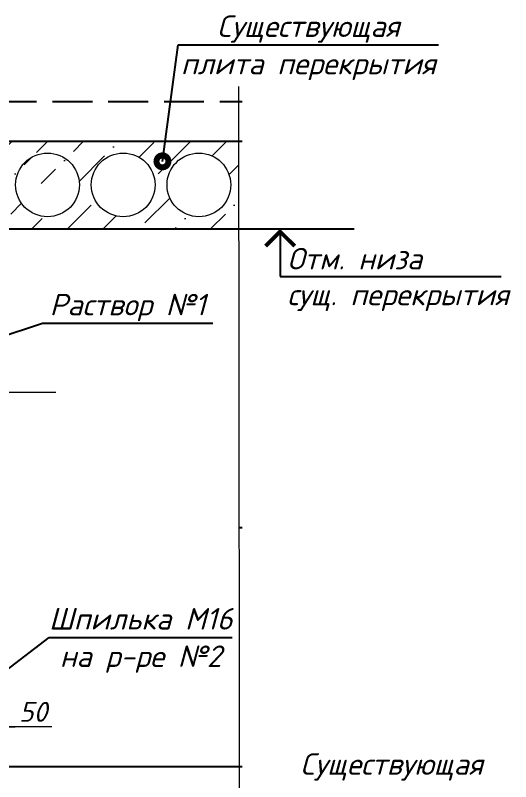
# Model space of a CAD drawing. Header units: millimetres. Extents: x 749182 to 2267578, y 70462 to 311449.
# Drawn here: x 2073120 to 2074363, y 190321 to 192245 of the extents above; entities that cross this region are included whole.
import ezdxf
from ezdxf.enums import TextEntityAlignment as Align

# ---------------------------------------------------------------- set-up
doc = ezdxf.new("R2010")
doc.units = ezdxf.units.MM
for name, pattern in [('015-60-22-12-0682-ПЗУ-20_П_изм1$0$K5LT_AXLED_REINFORCED', [13, 8, -2, 1, -2]), ('ГОСТ 2.303 4', [7, 5, -2, 0]), ('осеваяX2', [4, 2.5, -0.5, 0.5, -0.5])]:
    doc.linetypes.add(name, pattern=pattern)
doc.layers.get('Defpoints').update_dxf_attribs({"color": 255})
for name, color, linetype, lineweight in [('1Стены', 252, 'Continuous', 25), ('монолит', 176, 'Continuous', 50), ('Оси', 165, 'осеваяX2', 13), ('Размер', 7, 'Continuous', 13), ('штрих', 8, 'Continuous', 5), ('штриховка кирпич', 42, 'Continuous', 5)]:
    doc.layers.add(name, color=color, linetype=linetype, lineweight=lineweight)
doc.layers.add('CS_UNPLOTTED', color=254, linetype='Continuous', plot=False)
doc.layers.add('Текст', color=7, linetype='Continuous')
doc.styles.add('GOST 2.304_new', font='isocpeur.ttf', dxfattribs={"width": 0.9, "oblique": 15})
doc.styles.add('М2', font='isocpeui.ttf')
doc.dimstyles.new('SPDS', dxfattribs={"dimscale": 25, "dimtxt": 2.5, "dimasz": 1.77, "dimexe": 1.25, "dimexo": 0.625, "dimtad": 1, "dimdec": 0, "dimrnd": 0.001, "dimtxsty": 'GOST 2.304_new', "dimblk": 'ARCHTICK', "dimcen": 2.5, "dimdle": 2, "dimclrt": 256, "dimazin": 2, "dimtfac": 0.75, "dimtdec": 0, "dimtmove": 1, "dimatfit": 3, "dimfxl": 0, "dimtolj": 1, "dimlwd": 9, "dimlwe": 9, "dimarcsym": 0})

# ---------------------------------------------------------------- blocks, each defined once
blk = doc.blocks.new('_ArchTick')
at = {"color": 0, "linetype": 'ByBlock', "const_width": 0.15}
blk.add_lwpolyline([(-0.5, -0.5), (0.5, 0.5)], dxfattribs=at)
blk = doc.blocks.new('*D1756')
at = {"layer": 'Defpoints', "color": 0, "lineweight": 20, "ltscale": 20, "transparency": 16777216}
for p in [(2073028.8, 190548.9), (2073078.8, 190548.9), (2073078.8, 190458.4)]:
    blk.add_point(p, dxfattribs=at)
at = {"layer": 'Размер', "color": 0, "lineweight": 9, "ltscale": 20, "transparency": 16777216}
for p, q in [((2073028.8, 190536.4), (2073028.8, 190433.4)), ((2073078.8, 190536.4), (2073078.8, 190433.4)), ((2072988.8, 190458.4), (2073118.8, 190458.4)), ((2073211.6, 190458.4), (2073078.8, 190458.4))]:
    blk.add_line(p, q, dxfattribs=at)
at = {"layer": 'Размер', "color": 0, "lineweight": 9, "ltscale": 20, "transparency": 16777216, "xscale": 35.4, "yscale": 35.4, "zscale": 35.4, "rotation": 180}
blk.add_blockref('_ArchTick', (2073028.8, 190458.4), dxfattribs=at)
at = {"layer": 'Размер', "color": 0, "lineweight": 9, "ltscale": 20, "transparency": 16777216, "xscale": 35.4, "yscale": 35.4, "zscale": 35.4}
blk.add_blockref('_ArchTick', (2073078.8, 190458.4), dxfattribs=at)
at = {"layer": 'Размер', "ltscale": 20, "transparency": 16777216, "insert": (2073164.1, 190495.9), "char_height": 50, "attachment_point": 5, "style": 'М2'}
blk.add_mtext('\\A1;50', dxfattribs=at)

msp = doc.modelspace()

# ---------------------------------------------------------------- hatches: boundary and pattern name
at = {"layer": 'штрих', "ltscale": 100}
h = msp.add_hatch(dxfattribs=at)
h.set_pattern_fill('ANSI36', color=256, scale=20)
h.set_pattern_definition([(45, (-39861702.17, -1247137.88), (33.67596045, 123.47852166), [158.75, -31.75, 0, -31.75])])
h.paths.add_polyline_path([(2072649.9226, 191899.761), (2072649.9226, 191929.0124), (2072822.3808, 191929.0124), (2072822.3808, 191899.2868, 0.421649488), (2072740.3553, 191819.3124, 0.421649488), (2072822.3808, 191739.3381), (2072822.3808, 191709.0124), (2072649.9226, 191709.0124), (2072649.9226, 191739.7911, 0.419898171), (2072731.472, 191819.776, 0.419898171)])
h.paths.add_polyline_path([(2072837.0808, 191929.0124), (2073678.9846, 191929.0124), (2073679.2972, 191709.0124), (2073258.7814, 191709.0124), (2073258.7814, 191764.6645, 0.190245944), (2073280.3553, 191819.3124, 1), (2073120.3553, 191819.3124, 0.680324986), (2073258.7814, 191764.6645), (2073258.7814, 191709.0124), (2072837.0808, 191709.0124), (2072837.0808, 191741.0803, 0.353785905), (2072900.3553, 191819.3124, 0.353785905), (2072837.0808, 191897.5445)])
h.paths.add_polyline_path([(2073090.3553, 191819.3124, -1), (2072930.3553, 191819.3124, -1)], flags=16)
h.paths.add_polyline_path([(2073470.3553, 191819.3124, -1), (2073310.3553, 191819.3124, -1)], flags=16)
h.paths.add_polyline_path([(2073660.3553, 191819.3124, -1), (2073500.3553, 191819.3124, -1)], flags=16)
h.paths.add_polyline_path([(2072943.2443, 191743.5287), (2072964.7049, 191823.6209), (2073045.5689, 191823.6209), (2073024.1082, 191743.5287)], flags=16)
h.paths.add_polyline_path([(2073680.3473, 191929.0124), (2073688.8348, 191929.0124), (2073688.8348, 191709.0124), (2073680.6599, 191709.0124)])
h.paths.add_polyline_path([(2073120.7751, 191822.5259), (2073141.6808, 191900.5471), (2073257.8058, 191900.5471), (2073236.9001, 191822.5259)])
h.paths.add_polyline_path([(2072571.472, 191819.776, 0.355497244), (2072635.2226, 191741.4437), (2072635.2226, 191709.0124), (2072511.5786, 191709.0124), (2072496.5786, 191724.0124), (2072496.5786, 191789.0124), (2072511.5786, 191804.0124), (2072511.5786, 191929.0124), (2072635.2226, 191929.0124), (2072635.2226, 191898.1084, 0.355497244), (2072571.472, 191819.776)])

# ---------------------------------------------------------------- linework, layer by layer
at = {"layer": '1Стены', "color": 6, "linetype": 'ГОСТ 2.303 4', "ltscale": 20}
msp.add_line((2070973.026, 192029.0124), (2073688.8348, 192029.0124), dxfattribs=at)
at = {"layer": 'CS_UNPLOTTED', "ltscale": 100}
for p, q in [((2072888.7814, 190358.862), (2073680.6754, 190358.862)), ((2073682.0381, 190358.862), (2073688.8348, 190358.862))]:
    msp.add_line(p, q, dxfattribs=at)
at = {"layer": 'монолит', "lineweight": 25, "ltscale": 100}
for p, q in [((2070977.399, 191929.0124), (2073678.9846, 191929.0124)), ((2073680.3473, 191929.0124), (2073688.8348, 191929.0124)), ((2070977.0864, 191709.0124), (2073679.2972, 191709.0124)), ((2073680.6599, 191709.0124), (2073688.8348, 191709.0124)), ((2073681.1856, 190958.862), (2073688.8348, 190958.862))]:
    msp.add_line(p, q, dxfattribs=at)
at = {"layer": 'Оси', "linetype": '015-60-22-12-0682-ПЗУ-20_П_изм1$0$K5LT_AXLED_REINFORCED', "ltscale": 100}
msp.add_line((2071286.7099, 191298.8719), (2073220.8431, 191298.8719), dxfattribs=at)
at = {"layer": 'Текст', "ltscale": 20}
for p, q in [((2073488.8853, 191878.4136), (2073528.684, 192170.9622)), ((2073528.684, 192170.9622), (2074181.604, 192170.9622)), ((2073034.749, 191422.2371), (2073188.0393, 191471.6817)), ((2073188.0393, 191471.6817), (2073614.9693, 191471.6817)), ((2073034.6369, 190552.5461), (2073204.3856, 190682.6548)), ((2073204.3856, 190682.6548), (2073664.1206, 190682.6548))]:
    msp.add_line(p, q, dxfattribs=at)
at = {"layer": 'Текст', "linetype": 'Continuous', "ltscale": 10}
for p, q in [((2073690.1975, 191709.0124), (2073970.4632, 191709.0124)), ((2073784.3289, 191709.0124), (2073784.3289, 191589.0124)), ((2073784.3289, 191589.0124), (2074338.8545, 191589.0124))]:
    msp.add_line(p, q, dxfattribs=at)
at = {"layer": 'Текст', "ltscale": 20, "const_width": 30}
msp.add_lwpolyline([(2073496.3853, 191878.4136, 1), (2073481.3853, 191878.4136, 1)], format="xyb", close=True, dxfattribs=at)
at = {"layer": 'Текст', "linetype": 'Continuous', "ltscale": 10, "const_width": 10}
msp.add_lwpolyline([(2073820.7933, 191665.4769), (2073784.3289, 191701.9414), (2073747.8644, 191665.4769)], dxfattribs=at)
at = {"layer": 'штрих', "ltscale": 100}
for centre in [(2073200.3553, 191819.3124), (2073390.3553, 191819.3124), (2073580.3553, 191819.3124)]:
    msp.add_circle(centre, 80, dxfattribs=at)
at = {"layer": 'штриховка кирпич', "linetype": 'Continuous', "ltscale": 20}
msp.add_lwpolyline([(2073685.8884, 188369.1436), (2073683.1295, 189674.4671), (2073608.1047, 189691.8605), (2073758.0549, 189727.0736), (2073683.0301, 189744.467), (2073680.2712, 192066.396)], dxfattribs=at)

# ---------------------------------------------------------------- texts
at = {"layer": 'Текст', "ltscale": 20, "style": 'М2'}
for s, p in [('Существующая', (2073855.144, 192190.9622)), ('Раствор №1', (2073401.5043, 191491.6817)), ('Шпилька М16', (2073434.2531, 190702.6548)), ('Существующая', (2074064.1349, 190337.9375))]:
    msp.add_text(s, height=54, dxfattribs=at).set_placement(p, align=Align.CENTER)
for s, p in [('плита перекрытия', (2073855.144, 192150.9622)), ('на р-ре №2', (2073434.2531, 190662.6548))]:
    msp.add_text(s, height=54, dxfattribs=at).set_placement(p, align=Align.TOP_CENTER)
msp.add_text('Отм. низа', height=54, dxfattribs=at).set_placement((2073802.3289, 191607.0124))
msp.add_text('сущ. перекрытия', height=54, dxfattribs=at).set_placement((2073802.3289, 191571.0124), align=Align.TOP_LEFT)

# ---------------------------------------------------------------- dimensions: what is measured, and where the dimension line sits
at = {"layer": 'Размер', "ltscale": 20}
dim = msp.add_linear_dim(base=(2073078.7814, 190458.374), p1=(2073028.7814, 190548.862), p2=(2073078.7814, 190548.862), dimstyle='SPDS', override={"dimscale": 20, "dimtxsty": 'М2', "dimfxl": 1.25, "dimtfill": 0, "dimarcsym": 1}, dxfattribs=at)
dim.commit()
dim.dimension.update_dxf_attribs({"geometry": '*D1756', "text_midpoint": (2073164.0948, 190458.374), "dimtype": 160})

doc.saveas('drawing.dxf')
